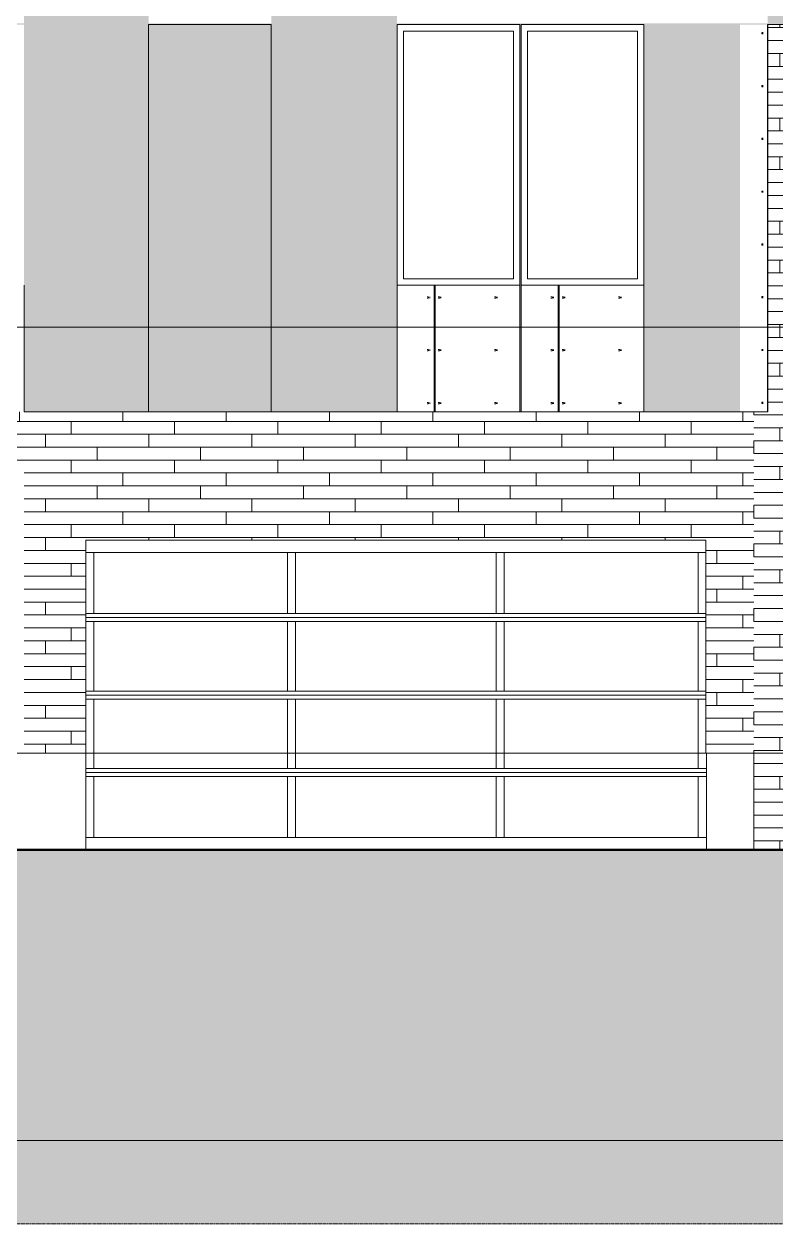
# Model space of a CAD drawing. Header units: inches. Extents: x 1747 to 7606, y -251 to 585.
# Drawn here: x 5412.4 to 5645.4, y -145.9 to 225.9 of the extents above; entities that cross this region are included whole.
import ezdxf

# ---------------------------------------------------------------- set-up
doc = ezdxf.new("R2010")
doc.units = ezdxf.units.IN
doc.header["$MEASUREMENT"] = 0
doc.linetypes.add('Aligning Line 1_8_', pattern=[0.25, 0.125, -0.125])
doc.linetypes.add('Grid Line 1_2_', pattern=[0.875, 0.5, -0.125, 0.125, -0.125])
for name, color, linetype, lineweight in [('0-3', 10, 'Continuous', 5), ('A-DOOR', 31, 'Continuous', 13), ('A-FLOR-LEVL-1', 51, 'Grid Line 1_2_', 9), ('A-GENM', 5, 'Continuous', 9), ('A-WALL', 113, 'Continuous', 13), ('A-WALL-PATT-1', 111, 'Continuous', 9), ('C-TOPO', 7, 'Continuous', 9), ('C-TOPO-1', 250, 'Continuous', 50), ('G-ANNO-SYMB', 111, 'Aligning Line 1_8_', 9), ('G-ANNO-SYMB-1', 147, 'Aligning Line 1_8_', 9), ('S-FNDN', 32, 'Continuous', 13)]:
    doc.layers.add(name, color=color, linetype=linetype, lineweight=lineweight)
pattern_1 = [(0, (7180.39, 108.3), (-38.4, 120.375), [0.392, -38.007]), (0, (7180.39, 108.7), (-38.4, 120.375), [0.392, -38.007]), (0, (7180.39, 124.66), (-38.4, 120.375), [0.392, -38.007]), (0, (7180.39, 125.05), (-38.4, 120.375), [0.392, -38.007]), (0, (7180.39, 141.02), (-38.4, 120.375), [0.392, -38.007]), (0, (7180.39, 141.41), (-38.4, 120.375), [0.392, -38.007]), (0, (7180.39, 157.38), (-38.4, 120.375), [0.392, -38.007]), (0, (7180.39, 157.77), (-38.4, 120.375), [0.392, -38.007]), (0, (7180.39, 173.73), (-38.4, 120.375), [0.392, -38.007]), (0, (7180.39, 174.12), (-38.4, 120.375), [0.392, -38.007]), (0, (7180.39, 190.09), (-38.4, 120.375), [0.392, -38.007]), (0, (7180.39, 190.48), (-38.4, 120.375), [0.392, -38.007]), (0, (7180.39, 206.45), (-38.4, 120.375), [0.392, -38.007]), (0, (7180.39, 206.84), (-38.4, 120.375), [0.392, -38.007]), (0, (7180.39, 222.8), (-38.4, 120.375), [0.392, -38.007]), (0, (7180.39, 223.2), (-38.4, 120.375), [0.392, -38.007]), (0, (7197.84, 108.3), (-38.4, 120.375), [0.392, -38.007]), (0, (7197.84, 108.7), (-38.4, 120.375), [0.392, -38.007]), (0, (7197.84, 124.66), (-38.4, 120.375), [0.392, -38.007]), (0, (7197.84, 125.05), (-38.4, 120.375), [0.392, -38.007]), (0, (7197.84, 141.02), (-38.4, 120.375), [0.392, -38.007]), (0, (7197.84, 141.41), (-38.4, 120.375), [0.392, -38.007]), (0, (7197.84, 157.38), (-38.4, 120.375), [0.392, -38.007]), (0, (7197.84, 157.77), (-38.4, 120.375), [0.392, -38.007]), (0, (7197.84, 173.73), (-38.4, 120.375), [0.392, -38.007]), (0, (7197.84, 174.12), (-38.4, 120.375), [0.392, -38.007]), (0, (7197.84, 190.09), (-38.4, 120.375), [0.392, -38.007]), (0, (7197.84, 190.48), (-38.4, 120.375), [0.392, -38.007]), (0, (7197.84, 206.45), (-38.4, 120.375), [0.392, -38.007]), (0, (7197.84, 206.84), (-38.4, 120.375), [0.392, -38.007]), (0, (7197.84, 222.8), (-38.4, 120.375), [0.392, -38.007]), (0, (7197.84, 223.2), (-38.4, 120.375), [0.392, -38.007]), (0, (7215.29, 108.3), (-38.4, 120.375), [0.392, -38.007]), (0, (7215.29, 108.7), (-38.4, 120.375), [0.392, -38.007]), (0, (7215.29, 124.66), (-38.4, 120.375), [0.392, -38.007]), (0, (7215.29, 125.05), (-38.4, 120.375), [0.392, -38.007]), (0, (7215.29, 141.02), (-38.4, 120.375), [0.392, -38.007]), (0, (7215.29, 141.41), (-38.4, 120.375), [0.392, -38.007]), (0, (7215.29, 157.38), (-38.4, 120.375), [0.392, -38.007]), (0, (7215.29, 157.77), (-38.4, 120.375), [0.392, -38.007]), (0, (7215.29, 173.73), (-38.4, 120.375), [0.392, -38.007]), (0, (7215.29, 174.12), (-38.4, 120.375), [0.392, -38.007]), (0, (7215.29, 190.09), (-38.4, 120.375), [0.392, -38.007]), (0, (7215.29, 190.48), (-38.4, 120.375), [0.392, -38.007]), (0, (7215.29, 206.45), (-38.4, 120.375), [0.392, -38.007]), (0, (7215.29, 206.84), (-38.4, 120.375), [0.392, -38.007]), (0, (7215.29, 222.8), (-38.4, 120.375), [0.392, -38.007]), (0, (7215.29, 223.2), (-38.4, 120.375), [0.392, -38.007]), (90, (7178.645, 105.75), (-38.4, 2e-15), [120, -0.375]), (90, (7179.02, 105.75), (-38.4, 2e-15), [120, -0.375]), (90, (7180.386, 108.304), (-38.4, 2e-15), [0.392, -119.982]), (90, (7180.386, 124.66), (-38.4, 2e-15), [0.392, -119.982]), (90, (7180.386, 141.018), (-38.4, 2e-15), [0.392, -119.982]), (90, (7180.386, 157.375), (-38.4, 2e-15), [0.392, -119.982]), (90, (7180.386, 173.732), (-38.4, 2e-15), [0.392, -119.982]), (90, (7180.386, 190.09), (-38.4, 2e-15), [0.393, -119.983]), (90, (7180.386, 206.447), (-38.4, 2e-15), [0.392, -119.982]), (90, (7180.386, 222.804), (-38.4, 2e-15), [0.392, -119.982]), (90, (7180.78, 108.304), (-38.4, 2e-15), [0.392, -119.982]), (90, (7180.78, 124.66), (-38.4, 2e-15), [0.392, -119.982]), (90, (7180.78, 141.018), (-38.4, 2e-15), [0.392, -119.982]), (90, (7180.78, 157.375), (-38.4, 2e-15), [0.392, -119.982]), (90, (7180.78, 173.732), (-38.4, 2e-15), [0.392, -119.982]), (90, (7180.78, 190.09), (-38.4, 2e-15), [0.393, -119.983]), (90, (7180.78, 206.447), (-38.4, 2e-15), [0.392, -119.982]), (90, (7180.78, 222.804), (-38.4, 2e-15), [0.392, -119.982]), (90, (7197.836, 108.304), (-38.4, 2e-15), [0.392, -119.982]), (90, (7197.836, 124.66), (-38.4, 2e-15), [0.392, -119.982]), (90, (7197.836, 141.018), (-38.4, 2e-15), [0.392, -119.982]), (90, (7197.836, 157.375), (-38.4, 2e-15), [0.392, -119.982]), (90, (7197.836, 173.732), (-38.4, 2e-15), [0.392, -119.982]), (90, (7197.836, 190.09), (-38.4, 2e-15), [0.393, -119.983]), (90, (7197.836, 206.447), (-38.4, 2e-15), [0.392, -119.982]), (90, (7197.836, 222.804), (-38.4, 2e-15), [0.392, -119.982]), (90, (7198.23, 108.304), (-38.4, 2e-15), [0.392, -119.982]), (90, (7198.23, 124.66), (-38.4, 2e-15), [0.392, -119.982]), (90, (7198.23, 141.018), (-38.4, 2e-15), [0.392, -119.982]), (90, (7198.23, 157.375), (-38.4, 2e-15), [0.392, -119.982]), (90, (7198.23, 173.732), (-38.4, 2e-15), [0.392, -119.982]), (90, (7198.23, 190.09), (-38.4, 2e-15), [0.393, -119.983]), (90, (7198.23, 206.447), (-38.4, 2e-15), [0.392, -119.982]), (90, (7198.23, 222.804), (-38.4, 2e-15), [0.392, -119.982]), (90, (7215.286, 108.304), (-38.4, 2e-15), [0.392, -119.982]), (90, (7215.286, 124.66), (-38.4, 2e-15), [0.392, -119.982]), (90, (7215.286, 141.018), (-38.4, 2e-15), [0.392, -119.982]), (90, (7215.286, 157.375), (-38.4, 2e-15), [0.392, -119.982]), (90, (7215.286, 173.732), (-38.4, 2e-15), [0.392, -119.982]), (90, (7215.286, 190.09), (-38.4, 2e-15), [0.393, -119.983]), (90, (7215.286, 206.447), (-38.4, 2e-15), [0.392, -119.982]), (90, (7215.286, 222.804), (-38.4, 2e-15), [0.392, -119.982]), (90, (7215.68, 108.304), (-38.4, 2e-15), [0.392, -119.982]), (90, (7215.68, 124.66), (-38.4, 2e-15), [0.392, -119.982]), (90, (7215.68, 141.018), (-38.4, 2e-15), [0.392, -119.982]), (90, (7215.68, 157.375), (-38.4, 2e-15), [0.392, -119.982]), (90, (7215.68, 173.732), (-38.4, 2e-15), [0.392, -119.982]), (90, (7215.68, 190.09), (-38.4, 2e-15), [0.393, -119.983]), (90, (7215.68, 206.447), (-38.4, 2e-15), [0.392, -119.982]), (90, (7215.68, 222.804), (-38.4, 2e-15), [0.392, -119.982]), (180, (7217.04, 105.38), (-38.4, 120.375), [38.025, -0.375]), (180, (7217.04, 105.75), (-38.4, 120.375), [38.025, -0.375])]

# ---------------------------------------------------------------- blocks, each defined once
blk = doc.blocks.new('CTR - 2nd Phase_rvt-2-BUILDING ELEVATION - NORTH')
at = {"layer": 'A-FLOR-LEVL-1'}
for p, q in [((-12558.48, 132), (-9609.49, 132)), ((-12558.48, 0), (-9609.49, 0)), ((-12558.48, -30), (-9609.49, -30)), ((-12558.48, -120), (-9609.49, -120))]:
    blk.add_line(p, q, dxfattribs=at)
blk = doc.blocks.new('CTR  - Topography_rvt-2-BUILDING ELEVATION - NORTH')
at = {"layer": 'C-TOPO'}
h = blk.add_hatch(dxfattribs=at)
h.set_pattern_fill('FP_45', color=256, style=0, pattern_type=2)
h.set_pattern_definition([(0, (12, 0), (24, 24), [24, -24]), (0, (12, 9), (24, 24), [24, -24]), (0, (12, 18), (24, 24), [24, -24]), (90, (15, 21), (-24, 24), [24, -24]), (90, (24, 21), (-24, 24), [24, -24]), (90, (33, 21), (-24, 24), [24, -24])])
h.paths.add_polyline_path([(-12408.28, -145.91), (-9706.16, -145.91), (-9706.16, 4.72), (-9743.73, 2.58), (-9768.94, 2.2), (-9792.27, 0.09), (-9800.81, -1.14), (-9823.15, -1.14), (-9826.28, -1.52), (-9893.34, -4.3), (-9896.52, -5.01), (-9915.25, -12.61), (-9950.42, -20.49), (-9956.61, -23), (-10060.1, -17.59), (-10091.21, -21.29), (-10136.73, -22.07), (-10165.22, -22.67), (-10281.96, -24.6), (-10370.76, -26.59), (-10412.87, -26.71), (-10450.41, -27.55), (-10486.95, -27.6), (-10517.54, -27.24), (-10524.96, -27.24), (-10534.89, -27.12), (-10585.35, -27.54), (-10642.59, -27.26), (-10678.15, -26.98), (-10825.64, -29.97), (-10868.69, -30), (-12461.79, -30), (-12461.79, -145.91), (-12439.97, -145.91)], flags=0)
at = {"layer": 'A-FLOR-LEVL-1'}
for p, q in [((-12558.48, 0), (-9609.49, 0)), ((-12558.48, -120), (-9609.49, -120))]:
    blk.add_line(p, q, dxfattribs=at)
at = {"layer": 'C-TOPO'}
for p, q in [((-11775.93, -30), (-11827.1, -30)), ((-11773.06, -30), (-11775.93, -30)), ((-11773.06, -30), (-11758.29, -30)), ((-11758.29, -30), (-11650.61, -30)), ((-11650.61, -30), (-11637.83, -30)), ((-11637.83, -30), (-11549.79, -30)), ((-11549.79, -30), (-11543.52, -30))]:
    blk.add_line(p, q, dxfattribs=at)
at = {"layer": 'C-TOPO-1'}
for p, q in [((-11775.93, -30), (-11827.1, -30)), ((-11773.06, -30), (-11775.93, -30)), ((-11758.29, -30), (-11773.06, -30)), ((-11650.61, -30), (-11758.29, -30)), ((-11637.83, -30), (-11650.61, -30)), ((-11549.79, -30), (-11637.83, -30)), ((-11543.52, -30), (-11549.79, -30))]:
    blk.add_line(p, q, dxfattribs=at)
at = {"layer": 'G-ANNO-SYMB-1'}
blk.add_line((-9742.88, 0), (-12461.79, 0), dxfattribs=at)
blk = doc.blocks.new('CTR - 1st Phase - Common Walls_rvt-2-BUILDING ELEVATION - NORTH')
at = {"layer": 'A-FLOR-LEVL-1'}
for p, q in [((-12558.48, 132), (-9609.49, 132)), ((-12558.48, 0), (-9609.49, 0)), ((-12558.48, -30), (-9609.49, -30)), ((-12558.48, -120), (-9609.49, -120))]:
    blk.add_line(p, q, dxfattribs=at)
at = {"layer": 'G-ANNO-SYMB-1'}
blk.add_line((-9706.16, 0), (-12461.79, 0), dxfattribs=at)
blk = doc.blocks.new('_THE_ WINDOW _ DOOR - hvac panel-1942377-BUILDING ELEVATION - NORTH')
at = {"layer": 'A-GENM'}
h = blk.add_hatch(dxfattribs=at)
h.set_pattern_fill('FP_41', color=256, style=0, pattern_type=2)
h.set_pattern_definition([(0, (-11215.801, 290.812), (1, 1), [0.5, -1.5]), (90, (-11215.551, 290.562), (-1, 1), [0.5, -1.5])])
h.paths.add_polyline_path([(-11202.99, 226.12), (-11202.99, 346.12), (-11241.01, 346.12), (-11241.01, 226.12)], flags=0)
for p, q in [((-11202.99, 346.12), (-11241.01, 346.12)), ((-11241.01, 346.12), (-11241.01, 226.12)), ((-11202.99, 226.12), (-11202.99, 346.12)), ((-11241.01, 226.12), (-11202.99, 226.12))]:
    blk.add_line(p, q, dxfattribs=at)
blk = doc.blocks.new('_THE_ WINDOW _ DOOR - Window - 2nd _ 3rd Floors-V18-BUILDING ELEVATION - NORTH')
at = {"layer": 'A-GENM'}
h = blk.add_hatch(dxfattribs=at)
h.set_pattern_fill('FP_40', color=256, style=0, pattern_type=2)
h.set_pattern_definition([(0, (-11354.85, 283.55), (-38.4, 120.38), [0.392, -38.007]), (0, (-11354.85, 283.95), (-38.4, 120.38), [0.392, -38.007]), (0, (-11354.85, 299.91), (-38.4, 120.38), [0.392, -38.007]), (0, (-11354.85, 300.3), (-38.4, 120.38), [0.392, -38.007]), (0, (-11354.85, 316.27), (-38.4, 120.38), [0.392, -38.007]), (0, (-11354.85, 316.66), (-38.4, 120.38), [0.392, -38.007]), (0, (-11354.85, 332.62), (-38.4, 120.38), [0.392, -38.007]), (0, (-11354.85, 333.02), (-38.4, 120.38), [0.392, -38.007]), (0, (-11354.85, 348.98), (-38.4, 120.38), [0.392, -38.007]), (0, (-11354.85, 349.38), (-38.4, 120.38), [0.392, -38.007]), (0, (-11354.85, 365.34), (-38.4, 120.38), [0.392, -38.007]), (0, (-11354.85, 365.73), (-38.4, 120.375), [0.392, -38.007]), (0, (-11354.85, 381.7), (-38.4, 120.375), [0.392, -38.007]), (0, (-11354.85, 382.09), (-38.4, 120.375), [0.392, -38.007]), (0, (-11354.85, 398.05), (-38.4, 120.375), [0.392, -38.007]), (0, (-11354.85, 398.45), (-38.4, 120.375), [0.392, -38.007]), (0, (-11337.4, 283.55), (-38.4, 120.38), [0.392, -38.007]), (0, (-11337.4, 283.95), (-38.4, 120.38), [0.392, -38.007]), (0, (-11337.4, 299.91), (-38.4, 120.38), [0.392, -38.007]), (0, (-11337.4, 300.3), (-38.4, 120.38), [0.392, -38.007]), (0, (-11337.4, 316.27), (-38.4, 120.38), [0.392, -38.007]), (0, (-11337.4, 316.66), (-38.4, 120.38), [0.392, -38.007]), (0, (-11337.4, 332.62), (-38.4, 120.38), [0.392, -38.007]), (0, (-11337.4, 333.02), (-38.4, 120.38), [0.392, -38.007]), (0, (-11337.4, 348.98), (-38.4, 120.38), [0.392, -38.007]), (0, (-11337.4, 349.38), (-38.4, 120.38), [0.392, -38.007]), (0, (-11337.4, 365.34), (-38.4, 120.375), [0.392, -38.007]), (0, (-11337.4, 365.73), (-38.4, 120.375), [0.392, -38.007]), (0, (-11337.4, 381.7), (-38.4, 120.375), [0.392, -38.007]), (0, (-11337.4, 382.09), (-38.4, 120.375), [0.392, -38.007]), (0, (-11337.4, 398.05), (-38.4, 120.375), [0.392, -38.007]), (0, (-11337.4, 398.45), (-38.4, 120.375), [0.392, -38.007]), (0, (-11319.95, 283.55), (-38.4, 120.38), [0.392, -38.007]), (0, (-11319.95, 283.95), (-38.4, 120.38), [0.392, -38.007]), (0, (-11319.95, 299.91), (-38.4, 120.38), [0.392, -38.007]), (0, (-11319.95, 300.3), (-38.4, 120.38), [0.392, -38.007]), (0, (-11319.95, 316.27), (-38.4, 120.38), [0.392, -38.007]), (0, (-11319.95, 316.66), (-38.4, 120.38), [0.392, -38.007]), (0, (-11319.95, 332.62), (-38.4, 120.38), [0.392, -38.007]), (0, (-11319.95, 333.02), (-38.4, 120.38), [0.392, -38.007]), (0, (-11319.95, 348.98), (-38.4, 120.38), [0.392, -38.007]), (0, (-11319.95, 349.38), (-38.4, 120.38), [0.392, -38.007]), (0, (-11319.95, 365.34), (-38.4, 120.375), [0.392, -38.007]), (0, (-11319.95, 365.73), (-38.4, 120.375), [0.392, -38.007]), (0, (-11319.95, 381.7), (-38.4, 120.375), [0.392, -38.007]), (0, (-11319.95, 382.09), (-38.4, 120.375), [0.392, -38.007]), (0, (-11319.95, 398.05), (-38.4, 120.375), [0.392, -38.007]), (0, (-11319.95, 398.45), (-38.4, 120.375), [0.392, -38.007]), (90, (-11356.59, 281), (-38.4, 2e-15), [120, -0.375]), (90, (-11356.214, 281), (-38.4, 2e-15), [120, -0.375]), (90, (-11354.848, 283.554), (-38.4, 2e-15), [0.392, -119.982]), (90, (-11354.848, 299.91), (-38.4, 2e-15), [0.392, -119.982]), (90, (-11354.848, 316.268), (-38.4, 2e-15), [0.392, -119.982]), (90, (-11354.848, 332.625), (-38.4, 2e-15), [0.392, -119.982]), (90, (-11354.848, 348.982), (-38.4, 2e-15), [0.392, -119.982]), (90, (-11354.848, 365.34), (-38.4, 2e-15), [0.392, -119.982]), (90, (-11354.848, 381.697), (-38.4, 2e-15), [0.393, -119.983]), (90, (-11354.848, 398.054), (-38.4, 2e-15), [0.392, -119.982]), (90, (-11354.456, 283.554), (-38.4, 2e-15), [0.392, -119.982]), (90, (-11354.456, 299.91), (-38.4, 2e-15), [0.392, -119.982]), (90, (-11354.456, 316.268), (-38.4, 2e-15), [0.392, -119.982]), (90, (-11354.456, 332.625), (-38.4, 2e-15), [0.392, -119.982]), (90, (-11354.456, 348.982), (-38.4, 2e-15), [0.392, -119.982]), (90, (-11354.456, 365.34), (-38.4, 2e-15), [0.392, -119.982]), (90, (-11354.456, 381.697), (-38.4, 2e-15), [0.393, -119.983]), (90, (-11354.456, 398.054), (-38.4, 2e-15), [0.392, -119.982]), (90, (-11337.398, 283.554), (-38.4, 2e-15), [0.392, -119.982]), (90, (-11337.398, 299.91), (-38.4, 2e-15), [0.392, -119.982]), (90, (-11337.398, 316.268), (-38.4, 2e-15), [0.392, -119.982]), (90, (-11337.398, 332.625), (-38.4, 2e-15), [0.392, -119.982]), (90, (-11337.398, 348.982), (-38.4, 2e-15), [0.392, -119.982]), (90, (-11337.398, 365.34), (-38.4, 2e-15), [0.392, -119.982]), (90, (-11337.398, 381.697), (-38.4, 2e-15), [0.393, -119.983]), (90, (-11337.398, 398.054), (-38.4, 2e-15), [0.392, -119.982]), (90, (-11337.006, 283.554), (-38.4, 2e-15), [0.392, -119.982]), (90, (-11337.006, 299.91), (-38.4, 2e-15), [0.392, -119.982]), (90, (-11337.006, 316.268), (-38.4, 2e-15), [0.392, -119.982]), (90, (-11337.006, 332.625), (-38.4, 2e-15), [0.392, -119.982]), (90, (-11337.006, 348.982), (-38.4, 2e-15), [0.392, -119.982]), (90, (-11337.006, 365.34), (-38.4, 2e-15), [0.392, -119.982]), (90, (-11337.006, 381.697), (-38.4, 2e-15), [0.393, -119.983]), (90, (-11337.006, 398.054), (-38.4, 2e-15), [0.392, -119.982]), (90, (-11319.948, 283.554), (-38.4, 2e-15), [0.392, -119.982]), (90, (-11319.948, 299.91), (-38.4, 2e-15), [0.392, -119.982]), (90, (-11319.948, 316.268), (-38.4, 2e-15), [0.392, -119.982]), (90, (-11319.948, 332.625), (-38.4, 2e-15), [0.392, -119.982]), (90, (-11319.948, 348.982), (-38.4, 2e-15), [0.392, -119.982]), (90, (-11319.948, 365.34), (-38.4, 2e-15), [0.392, -119.982]), (90, (-11319.948, 381.697), (-38.4, 2e-15), [0.393, -119.983]), (90, (-11319.948, 398.054), (-38.4, 2e-15), [0.392, -119.982]), (90, (-11319.556, 283.554), (-38.4, 2e-15), [0.392, -119.982]), (90, (-11319.556, 299.91), (-38.4, 2e-15), [0.392, -119.982]), (90, (-11319.556, 316.268), (-38.4, 2e-15), [0.392, -119.982]), (90, (-11319.556, 332.625), (-38.4, 2e-15), [0.392, -119.982]), (90, (-11319.556, 348.982), (-38.4, 2e-15), [0.392, -119.982]), (90, (-11319.556, 365.34), (-38.4, 2e-15), [0.392, -119.982]), (90, (-11319.556, 381.697), (-38.4, 2e-15), [0.393, -119.983]), (90, (-11319.556, 398.054), (-38.4, 2e-15), [0.392, -119.982]), (180, (-11318.19, 280.62), (-38.4, 120.38), [38.025, -0.375]), (180, (-11318.19, 281), (-38.4, 120.38), [38.025, -0.375])])
h.paths.add_polyline_path([(-11356.59, 226.13), (-11356.59, 265.38), (-11394.61, 265.38), (-11394.61, 226.13), (-11358.59, 226.13)], flags=0)
for p, q in [((-11356.59, 346.13), (-11394.61, 346.13)), ((-11394.61, 346.13), (-11394.61, 265.38)), ((-11356.59, 265.38), (-11356.59, 346.13)), ((-11392.61, 267.38), (-11392.61, 344.13)), ((-11392.61, 344.13), (-11358.59, 344.13)), ((-11358.59, 344.13), (-11358.59, 267.38)), ((-11394.61, 265.38), (-11394.61, 226.13)), ((-11394.61, 265.38), (-11356.59, 265.38)), ((-11358.59, 267.38), (-11392.61, 267.38)), ((-11356.59, 226.13), (-11356.59, 265.38)), ((-11394.61, 226.13), (-11356.59, 226.13))]:
    blk.add_line(p, q, dxfattribs=at)
blk = doc.blocks.new('Door-Sectional_Model3502_Comcl_Amarr - one-1908623-BUILDING ELEVATION - NORTH')
at = {"layer": 'A-DOOR'}
for p, q in [((-11757.41, 62.12), (-11759.79, 62.12)), ((-11759.79, 62.12), (-11567.79, 62.12)), ((-11757.41, 43.25), (-11757.41, 62.12)), ((-11697.37, 62.12), (-11694.87, 62.12)), ((-11697.37, 62.12), (-11697.37, 43.25)), ((-11694.87, 62.12), (-11694.87, 43.25)), ((-11632.71, 62.12), (-11630.21, 62.12)), ((-11632.71, 62.12), (-11632.71, 43.25)), ((-11630.21, 62.12), (-11630.21, 43.25)), ((-11570.16, 43.25), (-11570.16, 62.12)), ((-11567.79, 62.12), (-11570.12, 62.12)), ((-11570.12, 62.12), (-11570.12, 43.25)), ((-11759.79, 43.25), (-11757.41, 43.25)), ((-11567.79, 43.25), (-11759.79, 43.25)), ((-11759.79, 42), (-11567.79, 42)), ((-11567.79, 42), (-11759.79, 42)), ((-11694.87, 43.25), (-11697.37, 43.25)), ((-11630.21, 43.25), (-11632.71, 43.25)), ((-11570.12, 43.25), (-11567.79, 43.25)), ((-11757.41, 40.75), (-11759.79, 40.75)), ((-11759.79, 40.75), (-11567.79, 40.75)), ((-11757.41, 19.25), (-11757.41, 40.75)), ((-11697.37, 40.75), (-11694.87, 40.75)), ((-11697.37, 40.75), (-11697.37, 19.25)), ((-11694.87, 40.75), (-11694.87, 19.25)), ((-11632.71, 40.75), (-11630.21, 40.75)), ((-11632.71, 40.75), (-11632.71, 19.25)), ((-11630.21, 40.75), (-11630.21, 19.25)), ((-11570.16, 19.25), (-11570.16, 40.75)), ((-11567.79, 40.75), (-11570.12, 40.75)), ((-11570.12, 40.75), (-11570.12, 19.25)), ((-11759.79, 19.25), (-11757.41, 19.25)), ((-11567.79, 19.25), (-11759.79, 19.25)), ((-11694.87, 19.25), (-11697.37, 19.25)), ((-11630.21, 19.25), (-11632.71, 19.25)), ((-11570.12, 19.25), (-11567.79, 19.25)), ((-11759.79, 18), (-11567.79, 18)), ((-11567.79, 18), (-11759.79, 18)), ((-11757.41, 16.75), (-11759.79, 16.75)), ((-11759.79, 16.75), (-11567.79, 16.75)), ((-11757.41, -4.75), (-11757.41, 16.75)), ((-11697.37, 16.75), (-11694.87, 16.75)), ((-11697.37, 16.75), (-11697.37, -4.75)), ((-11694.87, 16.75), (-11694.87, -4.75)), ((-11632.71, 16.75), (-11630.21, 16.75)), ((-11632.71, 16.75), (-11632.71, -4.75)), ((-11630.21, 16.75), (-11630.21, -4.75)), ((-11570.16, -4.75), (-11570.16, 16.75)), ((-11567.79, 16.75), (-11570.12, 16.75)), ((-11570.12, 16.75), (-11570.12, -4.75)), ((-11759.79, -4.75), (-11757.41, -4.75)), ((-11567.54, -4.75), (-11759.79, -4.75)), ((-11759.79, -6), (-11567.54, -6)), ((-11567.54, -6), (-11759.79, -6)), ((-11757.41, -7.25), (-11759.79, -7.25)), ((-11759.79, -7.25), (-11567.54, -7.25)), ((-11757.41, -26.13), (-11757.41, -7.25)), ((-11694.87, -4.75), (-11697.37, -4.75)), ((-11697.37, -7.25), (-11694.87, -7.25)), ((-11697.37, -7.25), (-11697.37, -26.13)), ((-11694.87, -7.25), (-11694.87, -26.13)), ((-11630.21, -4.75), (-11632.71, -4.75)), ((-11632.71, -7.25), (-11630.21, -7.25)), ((-11632.71, -7.25), (-11632.71, -26.13)), ((-11630.21, -7.25), (-11630.21, -26.13)), ((-11570.16, -26.13), (-11570.16, -7.25)), ((-11570.12, -4.75), (-11567.54, -4.75)), ((-11567.54, -7.25), (-11570.12, -7.25)), ((-11570.12, -7.25), (-11570.12, -26.13)), ((-11759.79, -26.13), (-11757.41, -26.13)), ((-11567.54, -26.13), (-11759.79, -26.13)), ((-11694.87, -26.13), (-11697.37, -26.13)), ((-11630.21, -26.13), (-11632.71, -26.13)), ((-11570.12, -26.13), (-11567.54, -26.13))]:
    blk.add_line(p, q, dxfattribs=at)

msp = doc.modelspace()

# ---------------------------------------------------------------- hatches: boundary and pattern name
at = {"layer": 'A-WALL-PATT-1'}
h = msp.add_hatch(dxfattribs=at)
h.set_pattern_fill('FP_32', color=256, style=0, pattern_type=2)
h.set_pattern_definition(pattern_1)
h.paths.add_polyline_path([(5072.83, 105.75), (5105.61, 105.75), (5105.61, 225.75), (5143.63, 225.75), (5143.63, 105.75), (5144.01, 105.75), (5144.01, 225.75), (5182.03, 225.75), (5182.03, 105.75), (5220.81, 105.75), (5220.81, 174), (5259.21, 174), (5259.21, 225.75), (5297.23, 225.75), (5297.23, 174), (5335.63, 174), (5335.63, 105.75), (5335.82, 105.75), (5335.82, 346.5), (5072.83, 346.5), (5072.83, 346.12), (5182.22, 346.12), (5182.22, 226.12), (5072.83, 226.12), (5072.83, 106.44)], flags=0)
h.paths.add_polyline_path([(6718.41, 105.75), (6718.41, 225.75), (6756.43, 225.75), (6756.43, 226.12), (6718.41, 226.12), (6718.41, 346.12), (6756.43, 346.15), (6756.43, 346.5), (6457.61, 346.5), (6457.61, 346.12), (6487.63, 346.12), (6487.63, 226.12), (6457.61, 226.12), (6457.61, 225.75), (6487.63, 225.75), (6487.63, 105.75), (6488.01, 105.75), (6488.01, 225.75), (6526.03, 225.75), (6526.03, 105.75), (6564.81, 105.75), (6564.81, 225.75), (6602.83, 225.75), (6602.83, 105.75), (6680.01, 105.75), (6680.01, 225.75), (6718.03, 225.75), (6718.03, 105.75)], flags=0)
h.paths.add_polyline_path([(6795.21, 105.75), (6795.21, 225.75), (6833.23, 225.75), (6833.23, 105.75), (6872.01, 105.75), (6872.01, 225.75), (6910.03, 225.75), (6910.03, 105.75), (6910.41, 105.75), (6910.41, 225.75), (6948.43, 225.75), (6948.43, 105.75), (6948.81, 105.75), (6948.81, 174), (6987.21, 174), (6987.21, 225.75), (7025.23, 225.75), (7025.23, 174), (7025.61, 174), (7025.61, 225.75), (7063.63, 225.75), (7063.63, 226.12), (6948.81, 226.12), (6948.81, 306), (6987.21, 306), (6987.21, 346.12), (7025.23, 346.12), (7025.23, 306), (7025.61, 306), (7025.61, 346.12), (7063.63, 346.12), (7063.63, 346.5), (6764.43, 346.5), (6764.43, 105.75)], flags=0)
h.paths.add_polyline_path([(7071.63, 105.75), (7102.41, 105.75), (7102.41, 225.75), (7140.43, 225.75), (7140.43, 105.75), (7140.81, 105.75), (7140.81, 225.75), (7178.83, 225.75), (7178.83, 105.75), (7211.23, 105.75), (7211.23, 226.12), (7102.22, 226.12), (7102.22, 346.12), (7211.23, 346.12), (7211.23, 346.5), (7071.63, 346.5), (7071.63, 106.44)], flags=0)
h.paths.add_polyline_path([(6449.61, 105.75), (6449.61, 346.5), (6112.01, 346.5), (6112.01, 105.75), (6142.41, 105.75), (6142.41, 225.75), (6180.43, 225.75), (6180.43, 105.75), (6180.81, 105.75), (6180.81, 225.75), (6218.83, 225.75), (6218.83, 105.75), (6219.21, 105.75), (6219.21, 225.75), (6257.23, 225.75), (6257.23, 105.75), (6257.61, 105.75), (6257.61, 225.75), (6295.63, 225.75), (6295.63, 105.75), (6372.81, 105.75), (6372.81, 225.75), (6410.83, 225.75), (6410.83, 105.75)], flags=0)
h.paths.add_polyline_path([(6104.01, 105.75), (6104.01, 346.5), (5796.24, 346.5), (5796.24, 105.75), (5797.18, 105.75), (5797.18, 225.75), (5835.21, 225.75), (5835.21, 174), (5835.58, 174), (5835.58, 225.75), (5911.63, 225.75), (5911.63, 174), (5950.03, 174), (5950.03, 105.75), (5950.41, 105.75), (5950.41, 225.75), (5988.43, 225.75), (5988.43, 105.75), (5988.81, 105.75), (5988.81, 225.75), (6026.83, 225.75), (6026.83, 105.75), (6066.08, 105.75)], flags=0)
h.paths.add_polyline_path([(5343.82, 105.75), (5374.41, 105.75), (5374.41, 225.75), (5412.43, 225.75), (5412.43, 105.75), (5451.02, 105.75), (5451.02, 225.75), (5489.04, 225.75), (5489.04, 105.75), (5528.01, 105.75), (5528.01, 225.75), (5566.03, 225.75), (5566.03, 105.75), (5566.41, 105.75), (5566.41, 225.75), (5604.43, 225.75), (5604.43, 105.75), (5634.21, 105.75), (5634.21, 225.75), (5766.66, 225.75), (5766.66, 105.75), (5788.24, 105.75), (5788.24, 346.5), (5343.82, 346.5), (5343.82, 106.44)], flags=0)
h.paths.add_polyline_path([(6910.03, 226.12), (6872.01, 226.12), (6872.01, 346.12), (6910.03, 346.12), (6910.03, 265)], flags=0)
h.paths.add_polyline_path([(6526.41, 226.12), (6526.41, 346.12), (6564.43, 346.12), (6564.43, 226.12), (6538.01, 226.12)], flags=0)
h.paths.add_polyline_path([(6564.81, 226.12), (6564.81, 346.12), (6602.83, 346.12), (6602.83, 226.12), (6566.81, 226.12)], flags=0)
h.paths.add_polyline_path([(6026.83, 226.12), (5988.81, 226.12), (5988.81, 346.12), (6026.83, 346.12), (6026.83, 265.37)], flags=0)
h.paths.add_polyline_path([(6236.62, 226.12), (6219.21, 226.12), (6219.21, 346.12), (6257.23, 346.12), (6257.23, 226.12)], flags=0)
h.paths.add_polyline_path([(5875.61, 226.12), (5873.61, 226.12), (5873.61, 346.12), (5911.63, 346.12), (5911.63, 226.12), (5909.63, 226.12)], flags=0)
h.paths.add_polyline_path([(5451.02, 226.12), (5451.02, 346.12), (5489.04, 346.12), (5489.04, 226.12)], flags=0)
h.paths.add_polyline_path([(6948.43, 226.12), (6910.41, 226.12), (6910.41, 346.12), (6948.43, 346.12), (6948.43, 265.37)], flags=0)
h.paths.add_polyline_path([(6796.35, 226.12), (6795.21, 226.12), (6795.21, 346.12), (6833.23, 346.12), (6833.23, 226.12)], flags=0)
h.paths.add_polyline_path([(6718.03, 226.12), (6680.01, 226.12), (6680.01, 346.12), (6718.03, 346.12), (6718.03, 265)], flags=0)
h.paths.add_polyline_path([(6411.21, 226.12), (6334.41, 226.12), (6334.41, 306), (6372.81, 306), (6372.81, 346.12), (6410.83, 346.12), (6410.83, 306), (6411.21, 306), (6411.21, 346.12), (6449.23, 346.12), (6449.23, 226.12), (6444.98, 226.12)], flags=0)
h.paths.add_polyline_path([(6279.67, 226.12), (6257.61, 226.12), (6257.61, 346.12), (6295.63, 346.12), (6295.63, 226.12)], flags=0)
h.paths.add_polyline_path([(6144.41, 226.12), (6142.41, 226.12), (6142.41, 346.12), (6180.43, 346.12), (6180.43, 226.12)], flags=0)
h.paths.add_polyline_path([(5988.43, 226.12), (5950.41, 226.12), (5950.41, 346.12), (5988.43, 346.12), (5988.43, 261.75)], flags=0)
h.paths.add_polyline_path([(5638.58, 226.12), (5528.01, 226.12), (5528.01, 346.12), (5566.03, 346.12), (5566.03, 306), (5566.41, 306), (5566.41, 346.12), (5604.43, 346.12), (5604.43, 306), (5642.83, 306), (5642.83, 226.12), (5642.08, 226.12)], flags=0)
h.paths.add_polyline_path([(5796.81, 226.12), (5796.81, 346.12), (5834.83, 346.12), (5834.83, 226.12), (5797.18, 226.12)], flags=0)
h.paths.add_polyline_path([(5412.43, 226.12), (5374.41, 226.12), (5374.41, 346.12), (5412.43, 346.12), (5412.43, 265.37)], flags=0)
h.paths.add_polyline_path([(5220.81, 226.12), (5220.81, 346.12), (5258.83, 346.12), (5258.83, 226.12), (5246.31, 226.12)], flags=0)
h.paths.add_polyline_path([(5297.23, 226.12), (5259.21, 226.12), (5259.21, 346.12), (5297.23, 346.12), (5297.23, 265.37)], flags=0)
h = msp.add_hatch(dxfattribs=at)
h.set_pattern_fill('FP_32', color=256, style=0, pattern_type=2)
h.set_pattern_definition(pattern_1)
h.paths.add_polyline_path([(5642.83, 105.75), (5642.83, 225.75), (5634.21, 225.75), (5634.21, 105.75)], flags=0)
h = msp.add_hatch(dxfattribs=at)
h.set_pattern_fill('FP_48', color=256, style=0, pattern_type=2)
h.set_pattern_definition([(0, (5638.5196, -119.2), (0, 4), []), (90, (5638.5196, -119.2), (-8, 8), [4, -28]), (90, (5654.5196, -115.2), (-8, 8), [4, -28])])
h.paths.add_polyline_path([(5647.9, -30), (5748.42, -30), (5758.03, -28.2), (5758.03, -12), (5756.43, -12), (5756.43, 0), (5758.53, 0), (5758.5, 10.54), (5758.38, 10.72), (5758.31, 10.92), (5758.28, 11.37), (5758.31, 35.37), (5758.38, 35.57), (5758.6, 35.83), (5758.78, 35.94), (5758.92, 35.98), (5759.14, 35.98), (5759.34, 35.92), (5759.48, 35.82), (5759.56, 35.75), (5759.68, 35.57), (5759.76, 35.37), (5759.78, 35.15), (5759.76, 10.92), (5759.68, 10.72), (5759.53, 10.45), (5759.53, 0), (5762.34, 0), (5762.34, 105.75), (5758.03, 105.75), (5758.03, 225.75), (5642.83, 225.75), (5642.83, 105.75), (5638.52, 105.75), (5638.52, -30), (5641.63, -30)], flags=0)
h = msp.add_hatch(dxfattribs=at)
h.set_pattern_fill('FP_49', color=256, style=0, pattern_type=2)
h.set_pattern_definition([(0, (5107.0446, -29.2), (0, 4), []), (90, (5107.0446, -29.2), (-8, 8), [4, -28]), (90, (5123.0446, -25.2), (-8, 8), [4, -28])])
h.paths.add_polyline_path([(5107.08, 0), (5335.82, 0), (5335.82, 105.75), (5102.73, 105.75), (5102.73, 36), (5107.08, 36), (5107.08, 0.01)], flags=0)
h.paths.add_polyline_path([(5412.43, 0), (5431.63, 0), (5431.63, 66), (5623.63, 66), (5623.63, 0), (5638.52, 0), (5638.52, 105.75), (5343.82, 105.75), (5343.82, 0), (5372.43, 0), (5372.43, 88), (5412.43, 88), (5412.43, 1.3)], flags=0)
h.paths.add_polyline_path([(5149.43, 0.5), (5121.15, 0.5), (5121.15, 85.38), (5159.18, 85.38), (5159.18, 0.5)], flags=0)
h.paths.add_polyline_path([(5192.49, 0.5), (5182.03, 0.5), (5182.03, 85.38), (5258.08, 85.38), (5258.08, 0.5), (5203.25, 0.5)], flags=0)

# ---------------------------------------------------------------- linework, layer by layer
at = {"layer": 'A-FLOR-LEVL-1'}
for p, q in [((4633.69, 132), (7581.18, 132)), ((4633.69, 0), (7581.18, 0)), ((4633.69, -30), (7581.18, -30)), ((4633.69, -120), (7581.18, -120))]:
    msp.add_line(p, q, dxfattribs=at)
at = {"layer": 'A-WALL'}
for p, q in [((5451.02, 105.75), (5451.02, 225.75)), ((5451.02, 225.75), (5489.04, 225.75)), ((5489.04, 225.75), (5489.04, 105.75)), ((5642.83, 225.75), (5758.03, 225.75)), ((5642.83, 225.75), (5642.83, 105.75)), ((5412.43, 145), (5412.43, 105.75)), ((5528.01, 105.75), (5528.01, 145)), ((5566.03, 145), (5566.03, 105.75)), ((5566.41, 105.75), (5566.41, 145)), ((5604.43, 145), (5604.43, 105.75)), ((5412.43, 105.75), (5451.02, 105.75)), ((5489.04, 105.75), (5528.01, 105.75)), ((5566.03, 105.75), (5566.41, 105.75)), ((5604.43, 105.75), (5642.83, 105.75)), ((5431.63, 0), (5431.63, 66)), ((5431.63, 66), (5623.63, 66)), ((5623.63, 66), (5623.63, 0)), ((5412.43, 0), (5431.63, 0)), ((5623.63, 0), (5638.52, 0)), ((5638.52, 0), (5638.52, -30))]:
    msp.add_line(p, q, dxfattribs=at)
at = {"layer": 'G-ANNO-SYMB'}
for p, q in [((7485.26, 0), (4729.63, 0)), ((7485.18, -145.84), (4729.63, -145.84))]:
    msp.add_line(p, q, dxfattribs=at)
at = {"layer": 'S-FNDN'}
for p, q in [((5431.63, -30), (5431.63, 0)), ((5623.88, 0), (5623.88, -30))]:
    msp.add_line(p, q, dxfattribs=at)

# ---------------------------------------------------------------- block references
at = {"layer": '0-3'}
for name in ['CTR - 2nd Phase_rvt-2-BUILDING ELEVATION - NORTH', 'CTR - 1st Phase - Common Walls_rvt-2-BUILDING ELEVATION - NORTH', 'CTR  - Topography_rvt-2-BUILDING ELEVATION - NORTH']:
    msp.add_blockref(name, (17191.42, 0), dxfattribs=at)
at = {"layer": 'A-DOOR'}
msp.add_blockref('Door-Sectional_Model3502_Comcl_Amarr - one-1908623-BUILDING ELEVATION - NORTH', (17191.42, 0), dxfattribs=at)
at = {"layer": 'A-GENM'}
for name, p in [('_THE_ WINDOW _ DOOR - hvac panel-1942377-BUILDING ELEVATION - NORTH', (16692.03, -120.38)), ('_THE_ WINDOW _ DOOR - Window - 2nd _ 3rd Floors-V18-BUILDING ELEVATION - NORTH', (16922.62, -120.38)), ('_THE_ WINDOW _ DOOR - Window - 2nd _ 3rd Floors-V18-BUILDING ELEVATION - NORTH', (16961.02, -120.38))]:
    msp.add_blockref(name, p, dxfattribs=at)

doc.saveas('drawing.dxf')
